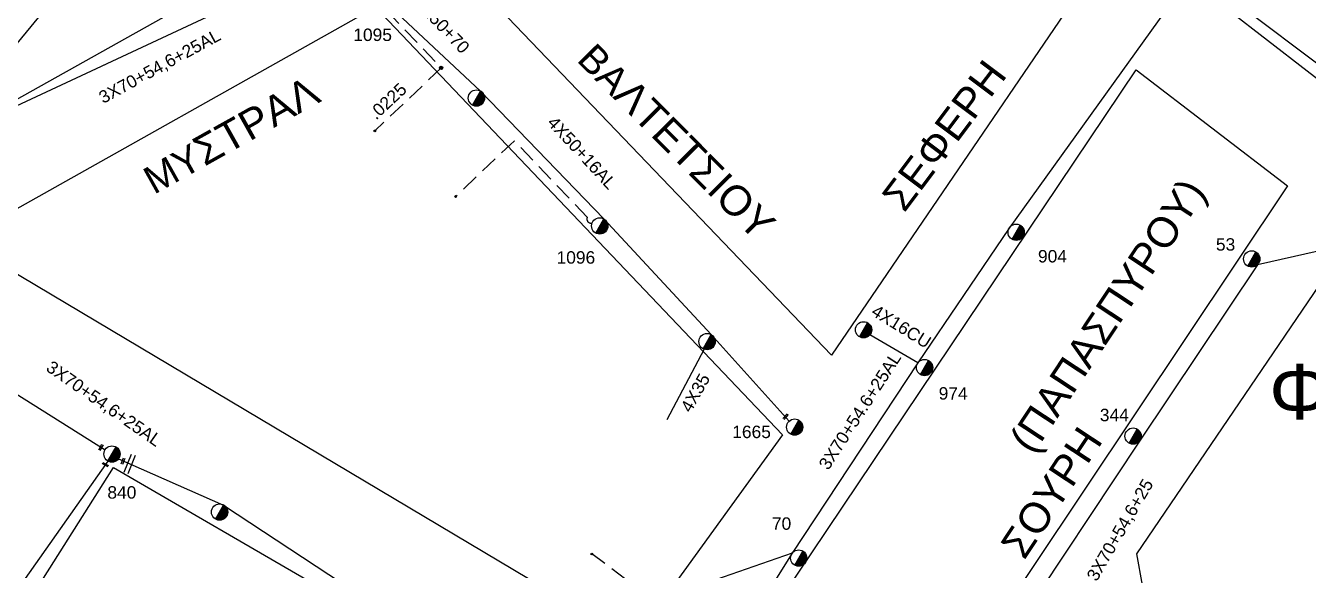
# Model space of a CAD drawing. Header units: millimetres. Extents: x 771 to 3391, y 686 to 1835.
# Drawn here: x 951.1 to 1136.7, y 1540.7 to 1619.6 of the extents above; entities that cross this region are included whole.
import ezdxf

# ---------------------------------------------------------------- set-up
doc = ezdxf.new("R2010")
doc.units = ezdxf.units.MM
doc.linetypes.add('DASHED', pattern=[19.05, 12.7, -6.35])
for name, color, linetype in [('Άγνωστα', 7, 'Continuous'), ('Γυμνά εναέρια ΧΤ (3Φ)   4x16CU', 7, 'Continuous'), ('Γυμνά εναέρια ΧΤ και ΦΟΠ (3Φ)   4x50+16AL', 7, 'Continuous'), ('Καλώδια ΧΤ   3x150+70AL', 7, 'DASHED'), ('Μηχανική τομή', 7, 'Continuous'), ('Στύλος ΦΜ', 7, 'Continuous'), ('Στύλος ΦΜ @ 1', 7, 'Continuous'), ('Συνδέσεις', 7, 'Continuous'), ('Συνεστραμμένα ΧΤ   3x70+54.6+25 AL', 7, 'SYN_LINE'), ('Τομή', 7, 'Continuous'), ('Υπόβαθρο ΔΕΗ', 7, 'Continuous'), ('Υπόγεια καλώδια Παροχών ΧΤ   .0225', 7, 'DASHED')]:
    doc.layers.add(name, color=color, linetype=linetype)
doc.styles.add('arial', font='ARIAL.TTF')
doc.styles.get("Standard").update_dxf_attribs({"font": 'ARIAL.TTF'})
doc.linetypes.add('SYN_LINE', pattern='A,0.5,-0.0001,["/\\/\\/\\/",Standard,S=0.1,R=0,X=0,Y=-0.05],-0.25', length=0.7501)

# ---------------------------------------------------------------- blocks, each defined once
blk = doc.blocks.new('ΥΠΑΡΧΩΝ ΤΣΙΜΕΝΤΕΝΙΟΣ ΣΤΥΛΟΣ')
at = {"layer": 'Στύλος ΦΜ'}
blk.add_hatch(color=7, dxfattribs=at).paths.add_polyline_path([(-1.29, -2.28, 0.574793), (2.62, 0, 0.268822), (1.3, 2.27)])
at = {"layer": 'Στύλος ΦΜ', "color": 7}
blk.add_line((-1.29, -2.28), (1.3, 2.27), dxfattribs=at)
blk.add_circle((0, 0), 2.62, dxfattribs=at)
at = {"layer": 'Στύλος ΦΜ', "flags": 4}
for tag, p in [('ΑΡΙΘΜΟΣ', (-4.68, 8.05)), ('ΤΥΠΟΣ', (-4.91, 3.03))]:
    blk.add_attdef(tag, p, '', height=4, dxfattribs=at)
blk = doc.blocks.new('_ΣΥΝΔΕΣΗ')
at = {"layer": 'Συνδέσεις', "linetype": 'SYN_LINE', "ltscale": 40}
blk.add_hatch(color=256, dxfattribs=at).paths.add_polyline_path([(0.5, -0.01, 1), (-0.5, -0.01, 1)])
at = {"layer": 'Συνδέσεις'}
blk.add_circle((0, -0.01), 0.5, dxfattribs=at)
blk = doc.blocks.new('ΜΗΧΑΝΙΚΗ ΤΟΜΗ')
at = {"layer": 'Μηχανική τομή', "ltscale": 40}
for p, q in [((-1.89, 0.78), (1.89, 0.78)), ((1.89, 0), (-1.89, 0))]:
    blk.add_line(p, q, dxfattribs=at)
blk = doc.blocks.new('ΤΟΜΗ')
at = {"layer": 'Τομή', "ltscale": 40}
for p, q in [((-5.68, 0), (5.68, 0)), ((5.68, -2.33), (-5.68, -2.33))]:
    blk.add_line(p, q, dxfattribs=at)

msp = doc.modelspace()

# ---------------------------------------------------------------- linework, layer by layer
at = {"layer": 'Άγνωστα', "color": 2, "linetype": 'DASHED', "ltscale": 0.2}
msp.add_lwpolyline([(1033.05691, 1590.99783, -0.62910853), (1032.34866, 1591.83056), (1021.80527, 1602.91708), (1013.27456, 1594.80429)], format="xyb", dxfattribs=at)
at = {"layer": 'Άγνωστα', "color": 2}
msp.add_lwpolyline([(1049.26683, 1572.72449), (1043.87393, 1562.49905)], dxfattribs=at)
at = {"layer": 'Άγνωστα', "color": 62, "linetype": 'DASHED', "ltscale": 0.2}
msp.add_lwpolyline([(1046.20867, 1536.76004, -0.963788719), (1045.12307, 1536.33136), (1043.9916, 1534.76889), (1033.03266, 1543.09799)], format="xyb", dxfattribs=at)
at = {"layer": 'Άγνωστα', "color": 62, "linetype": 'SYN_LINE', "ltscale": 15}
msp.add_lwpolyline([(1062.00064, 1543.17709), (1046.45614, 1537.75889), (1046.45614, 1537.75889)], dxfattribs=at)
at = {"layer": 'Γυμνά εναέρια ΧΤ (3Φ)   4x16CU', "color": 62}
msp.add_lwpolyline([(1080.19699, 1570.74218), (1073.26625, 1574.81332)], dxfattribs=at)
at = {"layer": 'Γυμνά εναέρια ΧΤ και ΦΟΠ (3Φ)   4x50+16AL', "color": 2, "linetype": 'Continuous', "ltscale": 0.2}
msp.add_lwpolyline([(1013.2687, 1641.52036), (1002.61085, 1623.50412), (1016.91073, 1610.11609), (1034.7423, 1591.59839), (1050.27872, 1574.84428), (1061.58138, 1562.31555)], dxfattribs=at)
at = {"layer": 'Καλώδια ΧΤ   3x150+70AL', "color": 2, "linetype": 'DASHED', "ltscale": 0.2}
msp.add_lwpolyline([(1002.80338, 1622.34386, 0.710988603), (1003.34945, 1621.73781), (1011.2162, 1613.46582)], format="xyb", dxfattribs=at)
at = {"layer": 'Συνεστραμμένα ΧΤ   3x70+54.6+25 AL', "color": 133, "linetype": 'SYN_LINE', "ltscale": 20}
for points in [[(1057.67398, 1669.42326), (1032.26917, 1652.17716), (1013.2687, 1641.52036), (979.46956, 1621.80228), (945.3437, 1605.91027), (938.72368, 1573.17673), (962.58618, 1558.1714)], [(963.00218, 1556.51997), (945.58503, 1531.86084), (924.20099, 1495.37934)]]:
    msp.add_lwpolyline(points, dxfattribs=at)
at = {"layer": 'Συνεστραμμένα ΧΤ   3x70+54.6+25 AL', "color": 62, "ltscale": 20}
for points in [[(1142.26628, 1608.53172), (1119.30533, 1626.37975), (1093.41418, 1590.27512), (1080.19165, 1570.73429), (1062.00064, 1543.17709), (1042.11822, 1511.43805), (1031.07341, 1492.66085), (1020.0518, 1472.65133), (1004.10537, 1441.78303)], [(964.51662, 1556.82619), (979.73578, 1550.16194), (996.92136, 1538.77371), (1022.36061, 1536.19704), (1041.38136, 1512.35995)]]:
    msp.add_lwpolyline(points, dxfattribs=at)
at = {"layer": 'Συνεστραμμένα ΧΤ   3x70+54.6+25 AL', "color": 30, "ltscale": 20}
msp.add_lwpolyline([(1144.98247, 1588.47216), (1129.33533, 1584.95677), (1112.2768, 1559.41586), (1094.28473, 1532.25629), (1069.49818, 1496.79177)], dxfattribs=at)
at = {"layer": 'Υπόβαθρο ΔΕΗ'}
for points in [[(1121.56285, 1626.46715), (1176.46526, 1707.14871), (1224.28468, 1673.75124), (1166.99737, 1592.21278), (1121.56285, 1626.46715)], [(945.57806, 1611.82313), (1009.83519, 1689.99048), (1043.13492, 1664.74953), (1043.68924, 1663.23602), (1042.91318, 1662.01783), (1041.65672, 1660.39357), (948.06388, 1607.9029), (946.81706, 1608.13354), (945.93968, 1608.8024), (945.45481, 1609.51739), (945.15465, 1610.43995), (945.20083, 1611.15494), (945.57806, 1611.82313)], [(1013.12135, 1628.90471), (1057.99577, 1653.71425), (1101.3649, 1621.31417), (1067.67566, 1571.87659), (1013.12135, 1628.90471)], [(945.19419, 1590.51781), (1001.71531, 1622.2666), (1060.61809, 1560.32954), (1038.98211, 1530.45177), (946.0405, 1585.81342), (945.06067, 1586.81494), (944.85559, 1587.79371), (944.85559, 1589.36429), (945.19419, 1590.51781)], [(1051.43335, 1523.2265), (1111.77014, 1613.19147), (1133.66684, 1596.36781), (1074.85717, 1508.24241), (1051.43335, 1523.2265)], [(1112.68953, 1538.56234), (1111.89321, 1543.09297), (1140.77851, 1585.62766), (1145.79508, 1586.97548), (1198.4321, 1549.27467), (1199.12057, 1543.82195), (1173.58216, 1502.44353), (1169.3728, 1502.35145), (1112.68953, 1538.56234)], [(930.70866, 1503.3207), (963.80363, 1555.59145), (994.05737, 1538.02138), (962.26038, 1482.85689), (930.70866, 1503.3207)]]:
    msp.add_lwpolyline(points, dxfattribs=at)
at = {"layer": 'Υπόγεια καλώδια Παροχών ΧΤ   .0225', "color": 2, "linetype": 'DASHED', "ltscale": 0.2}
msp.add_lwpolyline([(1011.2162, 1613.46582), (1001.61715, 1604.33703)], dxfattribs=at)

# ---------------------------------------------------------------- block references
at = {"layer": 'Μηχανική τομή'}
for p, xscale, yscale, zscale, rotation in [((1061.10808, 1562.90857), 0.2499999999999188, 0.2499999999999188, 0.2499999999999188, 46.79548129972705), ((962.06885, 1558.48116), 0.249999999999919, 0.249999999999919, 0.249999999999919, 60.45441640026036), ((962.58569, 1555.93031), 0.2500000000002005, 0.2500000000002005, 0.2500000000002005, 331.5446991727721), ((965.26842, 1556.47983), 0.249999999999919, 0.249999999999919, 0.249999999999919, 68.45138536945211)]:
    msp.add_blockref('ΜΗΧΑΝΙΚΗ ΤΟΜΗ', p, dxfattribs=dict(at, xscale=xscale, yscale=yscale, zscale=zscale, rotation=rotation))
at = {"layer": 'Στύλος ΦΜ @ 1', "ltscale": 40}
ref = msp.add_blockref('ΥΠΑΡΧΩΝ ΤΣΙΜΕΝΤΕΝΙΟΣ ΣΤΥΛΟΣ', (1002.60859, 1623.50541), dxfattribs=dict(at, xscale=0.4499999999998181, yscale=0.4499999999998181, zscale=0.4499999999998181))
ref.add_attrib('ΤΥΠΟΣ', '1095', (998.49951, 1617.35869), dxfattribs={"layer": 'Στύλος ΦΜ', "height": 1.8, "flags": 4})
at = {"layer": 'Στύλος ΦΜ @ 1', "ltscale": 40, "xscale": 0.4499999999998181, "yscale": 0.4499999999998181, "zscale": 0.4499999999998181}
for p in [(1016.32517, 1609.0942), (1072.33313, 1575.53194), (1049.69316, 1573.82239), (979.15022, 1549.14005)]:
    msp.add_blockref('ΥΠΑΡΧΩΝ ΤΣΙΜΕΝΤΕΝΙΟΣ ΣΤΥΛΟΣ', p, dxfattribs=at)
at = {"layer": 'Στύλος ΦΜ @ 1', "ltscale": 40}
ref = msp.add_blockref('ΥΠΑΡΧΩΝ ΤΣΙΜΕΝΤΕΝΙΟΣ ΣΤΥΛΟΣ', (1034.15674, 1590.5765), dxfattribs=dict(at, xscale=0.4499999999998181, yscale=0.4499999999998181, zscale=0.4499999999998181))
ref.add_attrib('ΤΥΠΟΣ', '1096', (1027.91303, 1585.1116), dxfattribs={"layer": 'Στύλος ΦΜ', "height": 1.8, "flags": 4})
ref = msp.add_blockref('ΥΠΑΡΧΩΝ ΤΣΙΜΕΝΤΕΝΙΟΣ ΣΤΥΛΟΣ', (1094.42032, 1589.66289), dxfattribs=dict(at, xscale=0.4499999999998181, yscale=0.4499999999998181, zscale=0.4499999999998181))
ref.add_attrib('ΤΥΠΟΣ', '904', (1097.57527, 1585.28811), dxfattribs={"layer": 'Στύλος ΦΜ', "height": 1.8, "flags": 4})
ref = msp.add_blockref('ΥΠΑΡΧΩΝ ΤΣΙΜΕΝΤΕΝΙΟΣ ΣΤΥΛΟΣ', (1128.50748, 1585.7945), dxfattribs=dict(at, xscale=0.4499999999998181, yscale=0.4499999999998181, zscale=0.4499999999998181))
ref.add_attrib('ΤΥΠΟΣ', '53', (1123.32407, 1586.99894), dxfattribs={"layer": 'Στύλος ΦΜ', "height": 1.8, "flags": 4})
ref = msp.add_blockref('ΥΠΑΡΧΩΝ ΤΣΙΜΕΝΤΕΝΙΟΣ ΣΤΥΛΟΣ', (1081.16064, 1570.06481), dxfattribs=dict(at, xscale=0.4499999999998181, yscale=0.4499999999998181, zscale=0.4499999999998181))
ref.add_attrib('ΤΥΠΟΣ', '974', (1083.20788, 1565.42496), dxfattribs={"layer": 'Στύλος ΦΜ', "height": 1.8, "flags": 4})
ref = msp.add_blockref('ΥΠΑΡΧΩΝ ΤΣΙΜΕΝΤΕΝΙΟΣ ΣΤΥΛΟΣ', (1111.34553, 1560.13689), dxfattribs=dict(at, xscale=0.4499999999998181, yscale=0.4499999999998181, zscale=0.4499999999998181))
ref.add_attrib('ΤΥΠΟΣ', '344', (1106.52359, 1562.29988), dxfattribs={"layer": 'Στύλος ΦΜ', "height": 1.8, "flags": 4})
ref = msp.add_blockref('ΥΠΑΡΧΩΝ ΤΣΙΜΕΝΤΕΝΙΟΣ ΣΤΥΛΟΣ', (1062.3703, 1561.44105), dxfattribs=dict(at, xscale=0.4499999999998181, yscale=0.4499999999998181, zscale=0.4499999999998181))
ref.add_attrib('ΤΥΠΟΣ', '1665', (1053.33477, 1559.85195), dxfattribs={"layer": 'Στύλος ΦΜ', "height": 1.8, "flags": 4})
ref = msp.add_blockref('ΥΠΑΡΧΩΝ ΤΣΙΜΕΝΤΕΝΙΟΣ ΣΤΥΛΟΣ', (963.58321, 1557.54444), dxfattribs=dict(at, xscale=0.4499999999998181, yscale=0.4499999999998181, zscale=0.4499999999998181))
ref.add_attrib('ΤΥΠΟΣ', '840', (962.91487, 1551.08433), dxfattribs={"layer": 'Στύλος ΦΜ', "height": 1.8, "flags": 4})
ref = msp.add_blockref('ΥΠΑΡΧΩΝ ΤΣΙΜΕΝΤΕΝΙΟΣ ΣΤΥΛΟΣ', (1062.94889, 1542.47854), dxfattribs=dict(at, xscale=0.4499999999998181, yscale=0.4499999999998181, zscale=0.4499999999998181))
ref.add_attrib('ΤΥΠΟΣ', '70', (1059.07573, 1546.57404), dxfattribs={"layer": 'Στύλος ΦΜ', "height": 1.8, "flags": 4})
at = {"layer": 'Συνδέσεις'}
for p, xscale, yscale, zscale in [((1011.2162, 1613.46582), 0.4777242751394019, 0.4777242751394019, 0.4777242751394019), ((1001.61715, 1604.33703), 0.25, 0.25, 0.25), ((1013.31224, 1594.84013), 0.25, 0.25, 0.25), ((1033.01108, 1543.06427), 0.25, 0.25, 0.25)]:
    msp.add_blockref('_ΣΥΝΔΕΣΗ', p, dxfattribs=dict(at, xscale=xscale, yscale=yscale, zscale=zscale))
at = {"layer": 'Τομή', "xscale": 0.2499999999998873, "yscale": 0.2499999999998873, "zscale": 0.2499999999998873, "rotation": 248.1909067709115}
msp.add_blockref('ΤΟΜΗ', (966.40763, 1555.99815), dxfattribs=at)

# ---------------------------------------------------------------- texts
at = {"ltscale": 40, "char_height": 4, "width": 64.8866414, "attachment_point": 1, "style": 'arial'}
for s, insert, rotation in [('BA{\\H1.083x;ΛTETΣIOY}', (1033.76261, 1617.56404), 314.7780719), ('{\\H1.083x;ΣEΦEPH}', (1074.75666, 1594.97683), 53.1216294), ('MY{\\H1.083x;ΣTPAΛ}', (967.53645, 1598.84249), 29.1931848), ('{\\H1.083x;(ΠΑΠΑΣΠΥΡΟΥ)}', (1093.23137, 1559.70015), 56.5620874), ('{\\H1.083x;ΣOYPH}', (1091.97246, 1544.45341), 56.5620874)]:
    msp.add_mtext(s, dxfattribs=dict(at, insert=insert, rotation=rotation))
at = {"layer": 'Άγνωστα', "color": 7, "char_height": 1.8, "attachment_point": 1}
for s, insert, rotation in [('3X150+70', (1007.57045, 1624.99732), 313.366394), ('4X35', (1045.75414, 1564.29598), 60.5831877), ('3X70+54,6+25', (1104.51006, 1539.87946), 59.8533125)]:
    msp.add_mtext_dynamic_manual_height_columns(s, width=1.8, gutter_width=12.5, heights=[0.04535], dxfattribs=dict(at, insert=insert, rotation=rotation))
at = {"layer": 'Γυμνά εναέρια ΧΤ (3Φ)   4x16CU', "color": 7, "insert": (1074.25329, 1579.28997), "char_height": 1.8, "attachment_point": 1, "rotation": 328.1856994}
msp.add_mtext_dynamic_manual_height_columns('4X16CU', width=1.8, gutter_width=12.5, heights=[0.04535], dxfattribs=at)
at = {"layer": 'Γυμνά εναέρια ΧΤ και ΦΟΠ (3Φ)   4x50+16AL', "color": 7, "insert": (1027.77294, 1606.64779), "char_height": 1.8, "attachment_point": 1, "rotation": 312.7065427}
msp.add_mtext_dynamic_manual_height_columns('4X50+16AL', width=1.8, gutter_width=12.5, heights=[0.04535], dxfattribs=at)
at = {"layer": 'Συνεστραμμένα ΧΤ   3x70+54.6+25 AL', "color": 7, "char_height": 1.8, "attachment_point": 1}
for s, insert, rotation in [('3X70+54,6+25AL', (961.45055, 1609.81625), 28.6181583), ('3X70+54,6+25AL', (954.92895, 1571.19093), 325.1238696), ('3X70+54.6+25AL', (1065.73042, 1556.07012), 57.1017334)]:
    msp.add_mtext_dynamic_manual_height_columns(s, width=1.8, gutter_width=12.5, heights=[0.04535], dxfattribs=dict(at, insert=insert, rotation=rotation))
at = {"layer": 'Υπόβαθρο ΔΕΗ', "insert": (1130.99806, 1571.22557), "char_height": 8, "attachment_point": 1}
msp.add_mtext_dynamic_manual_height_columns('Φ{\\H1.0833x;Ψ}-20', width=84.657329, gutter_width=12.5, heights=[0], dxfattribs=at)
at = {"layer": 'Υπόγεια καλώδια Παροχών ΧΤ   .0225', "color": 7, "insert": (1000.57187, 1607.16171), "char_height": 1.8, "attachment_point": 1, "rotation": 43.0496154}
msp.add_mtext_dynamic_manual_height_columns('.0225', width=1.8, gutter_width=12.5, heights=[0.04535], dxfattribs=at)

doc.saveas('drawing.dxf')
